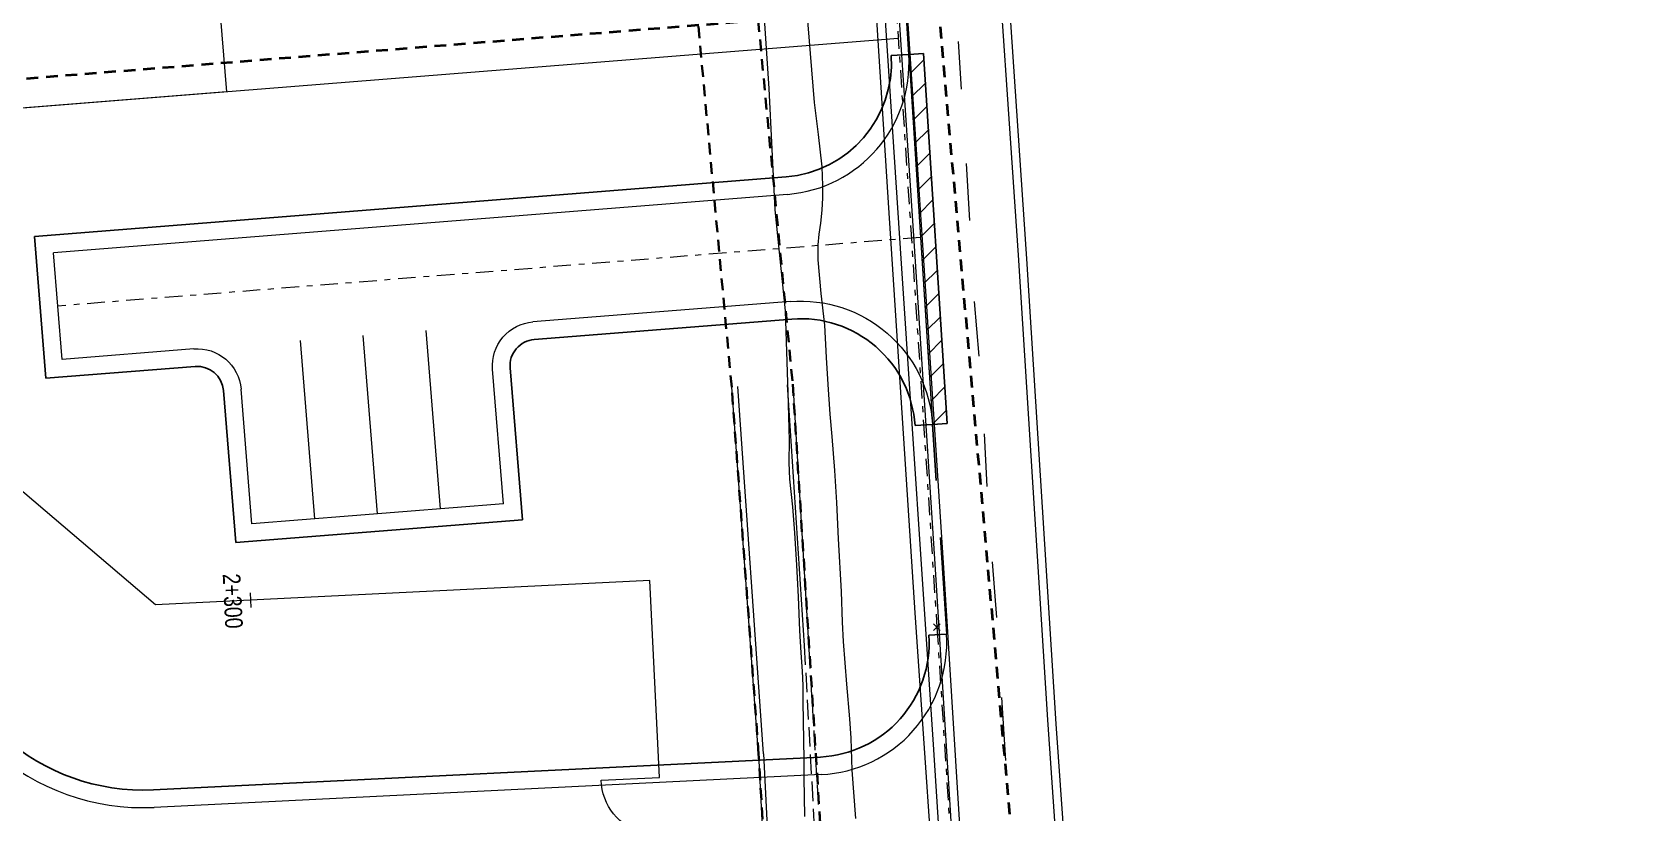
# Model space of a CAD drawing. Header units: metres. Extents: x -703672 to 3951284, y -4124475 to 4104628.
# Drawn here: x 328180 to 328288.5, y 4103715.4 to 4103768.7 of the extents above; entities that cross this region are included whole.
import ezdxf

# ---------------------------------------------------------------- set-up
doc = ezdxf.new("R2010")
doc.units = ezdxf.units.M
doc.header["$MEASUREMENT"] = 0
for name, pattern in [('DGN Style 2', [1.3283826688107345, 0.7970296012864407, -0.5313530675242938]), ('DGN Style 3', [1.8597357363350286, 1.328382668810735, -0.5313530675242938]), ('DGN Style 7', [2.6567653376214695, 1.195544401929661, -0.5313530675242938, 0.3985148006432204, -0.5313530675242938])]:
    doc.linetypes.add(name, pattern=pattern)
for name, color, linetype, lineweight in [('C-ALGN-STAT1', 8, 'Continuous', 0), ('C-PROP-BASE', 2, 'CONLMT', 0), ('C-PROP-CONS(Alpha)', 7, 'DGN Style 2', 40), ('C-PVMT-MRKG', 7, 'Continuous', 0), ('C-ROAD-CNTR', 8, 'DGN Style 7', 0), ('C-ROAD-CURB', 9, 'Continuous', 0), ('C-ROAD-OTLN', 7, 'Continuous', 0), ('C-ROAD-UPVD', 253, 'Continuous', 0), ('C-RUNW-EDGE', 7, 'Continuous', 0), ('C-SITE-EROS', 252, 'Continuous', 0), ('C-SITE-FENC', 6, 'Continuous', 0), ('C-STRM-INLT', 3, 'Continuous', 0), ('V-DTCH-BOTD', 252, 'Continuous', 0), ('V-DTCH-TOP~', 252, 'Continuous', 0), ('V-ROAD-ASPH', 9, 'Continuous', 0), ('V-SITE-STRC', 253, 'Continuous', 0)]:
    doc.layers.add(name, color=color, linetype=linetype, lineweight=lineweight)
doc.styles.add('Style-ENGINEERING', font='ENGINEERING.shx')
doc.linetypes.add('CONLMT', pattern='A,0.10417,-0.00902625,[2,dgnlstyle-tsaec.shx,S=4.133597883597883e-05,R=0,X=0,Y=0],-0.00902625', length=0.1222225)
doc.linetypes.add('FENCE', pattern='A,0.1,-0.01302,[7,dgnlstyle-tsaec.shx,S=0.0001240079365079365,R=0,X=0,Y=0],-0.01302', length=0.12604)

msp = doc.modelspace()

# ---------------------------------------------------------------- hatches: boundary and pattern name
at = {"layer": 'C-ROAD-OTLN', "lineweight": 18}
h = msp.add_hatch(dxfattribs=at)
h.set_pattern_fill('HATCH', color=256, style=0, pattern_type=2)
h.set_pattern_definition([(45, (328240.695269731, 4103763.217648525), (-0.8485281374238569, 0.848528137423857), [])])
h.paths.add_polyline_path([(328241.4528130625, 4103741.885441855), (328242.4507621829, 4103741.949453987), (328240.8310685525, 4103767.200477491), (328239.833119432, 4103767.136465359), (328240.6342155383, 4103754.647377158)])

# ---------------------------------------------------------------- linework, layer by layer
at = {"layer": 'C-ALGN-STAT1', "flags": 128}
msp.add_lwpolyline([(328194.9227695095, 4103730.399150469), (328194.9718842049, 4103729.400357325)], dxfattribs=at)
at = {"layer": 'C-PROP-BASE', "linetype": 'ByBlock'}
for p, q in [((328241.5224283276, 4103728.289535928), (328241.9714411339, 4103727.840523122)), ((328241.7471592376, 4103728.064805018), (328241.5226528345, 4103727.840298615)), ((328241.7471592376, 4103728.064805018), (328241.971890147, 4103728.289535928))]:
    msp.add_line(p, q, dxfattribs=at)
at = {"layer": 'C-PROP-BASE', "color": 251, "linetype": 'DGN Style 7'}
msp.add_lwpolyline([(328230.899934731, 4103987.391029525), (328238.0441592374, 4103974.807805018), (328229.1311592376, 4103960.914805018), (328226.9681592374, 4103954.491805018), (328230.9991592374, 4103896.525805018), (328234.1771592374, 4103846.750805018), (328236.4711592373, 4103808.477805017), (328241.7471592374, 4103728.064805018), (328244.7941592374, 4103680.649805018), (328247.8234212537, 4103635.769016811), (328248.0389347309, 4103632.437029525), (328250.159934731, 4103599.819029524), (328251.6602236531, 4103577.536845913), (328252.1671592374, 4103570.319805018), (328252.4291592372, 4103567.960805018), (328254.6901592372, 4103533.160805018), (328259.5721592373, 4103520.414805017), (328262.8821592375, 4103481.518805019), (328272.6141592373, 4103375.546805018)], dxfattribs=at)
at = {"layer": 'C-PROP-CONS(Alpha)', "color": 9, "transparency": 33554661, "flags": 128}
msp.add_lwpolyline([(328051.3527000129, 4102748.37939936), (328033.3155557459, 4102763.759859016), (328008.635876491, 4102785.194791595), (328001.0587122234, 4102791.754994317), (327978.7635198684, 4102811.492673358), (327966.1439298082, 4102822.81362133), (327961.8799502737, 4102829.347595384), (327957.057644274, 4102838.760785415), (327950.9142166439, 4102852.447486374), (327944.9108842695, 4102882.46314165), (327922.9503158275, 4102979.617200589), (327922.1960612735, 4102984.074704956), (327896.895254712, 4103096.805002357), (327873.602682129, 4103197.996084934), (327970.2778919048, 4103222.03458913), (327945.2853782952, 4103305.343080384), (327930.2819876203, 4103330.564998057), (327883.5789010234, 4103409.045375251), (327883.5789010235, 4103409.045375251), (327870.9613363898, 4103413.475533437), (327831.8293273544, 4103476.306306486), (327799.6734495071, 4103521.613691107), (327806.6592676204, 4103526.955593927), (327784.9216440988, 4103571.617824119), (327626.2738909589, 4103555.289453546), (327612.5795421994, 4103537.316554541), (327610.912267143, 4103605.482858766), (327464.3899750119, 4103600.408329677), (327376.9287606052, 4103410.137822579), (327521.4700117525, 4103346.727226583), (327528.8281654069, 4103347.647212733), (327568.3287292437, 4103211.27215154), (327234.5934998402, 4103358.397358307), (327245.9429127203, 4103450.162797557), (327247.4057606828, 4103462.282137395), (327240.1466832621, 4103465.304146356), (327209.4846702361, 4103470.912804143), (327163.5775247305, 4103479.173001934), (327097.1773292364, 4103490.791457197), (327094.8037589096, 4103490.336329404), (327087.5669605479, 4103491.465917642), (327077.449539086, 4103494.95888159), (327074.0302851388, 4103496.139353393), (327072.3445527111, 4103496.70369043), (327040.4265800085, 4103507.290822693), (327024.6254833043, 4103509.746641063), (327005.0554566061, 4103511.621346213), (326997.3663593705, 4103513.401218432), (326987.1858611336, 4103509.176851866), (326924.9401869376, 4103516.679666858), (326868.1898380349, 4103514.452095245, -0.4874798272826256), (326842.7291952347, 4103544.504835935), (326855.8128268328, 4103607.653487044), (326872.3549334486, 4103674.829124694), (326885.7849688843, 4103716.963841686), (326897.1820855098, 4103756.392376348), (326911.8079730987, 4103792.562866542), (326942.7784593481, 4103859.495280759), (326985.0309523789, 4103937.170100313), (327038.3759761521, 4104017.339902852), (327049.9699591843, 4104031.93014326), (327093.2772874826, 4104085.216318096), (327121.0561478767, 4104115.05712215), (327147.4927338528, 4104141.109056442), (327201.0579048989, 4104189.950156559), (327247.8236230445, 4104227.241544621), (327274.2756034104, 4104246.458416275), (327310.9052788371, 4104272.189052842), (327338.7507480193, 4104290.682435896), (327394.3822770293, 4104323.718145463), (327454.7797406209, 4104356.193582261), (327554.8217139727, 4104397.588329164), (327560.1573850386, 4104391.696800068), (327629.8959608893, 4104414.015198105), (327759.0313031515, 4104448.398455133), (327757.2739255879, 4104455.165774307), (328107.0540342975, 4104542.510103815), (328119.3380608568, 4104542.510103815), (328124.6483431717, 4104536.17317302), (328129.4254646109, 4104518.549251009), (328131.921990407, 4104503.029638088), (328135.078302787, 4104500.213224401), (328154.085317786, 4104500.667789092), (328149.8985258908, 4104547.783738694), (328149.7745655841, 4104555.824714896), (328168.0966631506, 4104560.116307975), (328180.1971601305, 4104561.571233069), (328186.8764764442, 4104562.389659171), (328203.8937110046, 4104564.517264253), (328194.5649608789, 4104557.623580912), (328191.4437345657, 4104556.202444898), (328187.3603782359, 4104545.719257489), (328182.8253075863, 4104532.763466077), (328181.3393865761, 4104525.839460123), (328180.4385673145, 4104514.508980992), (328180.3416913476, 4104501.519693172), (328182.9952471908, 4104464.369911368), (328121.0450735461, 4104464.115166628), (328089.3117504606, 4104492.939601823), (327768.6929376793, 4104411.193379837), (327762.394272341, 4104435.44831491), (327630.6153729495, 4104402.081270727), (327568.961239384, 4104381.975780278), (327586.7809209799, 4104362.299684941), (327579.7950375145, 4104360.190021981), (327526.9949811692, 4104339.560635842), (327472.178603134, 4104315.449356015), (327377.0616109308, 4104262.394203749), (327337.8150383515, 4104235.453131521), (327331.8477650884, 4104234.203481648), (327216.3820695355, 4104145.337984444), (327178.5929724798, 4104112.042658567), (327136.6371358891, 4104068.619937841), (327133.1617217513, 4104062.073926368), (327081.9927725713, 4104002.304896605), (327197.9125123062, 4103949.973291562), (327165.5484697489, 4103878.060140899), (327236.1839484199, 4103839.517953459), (327385.373955234, 4103849.829860281), (327376.9496945368, 4103947.711745712), (327522.7087312953, 4103959.659207741), (327570.1209276664, 4103966.104005254), (327619.9429955619, 4103970.187781311), (327675.5802737248, 4103972.189662043), (327840.2462419602, 4103985.686872555), (327861.3262067086, 4103740.757760243), (327930.6420660896, 4103742.354851621), (327992.4427256854, 4103748.227855178), (328033.5029494578, 4103744.724846469), (328070.8848923553, 4103745.586155542), (328069.9830035489, 4103756.769478619), (328241.8330771768, 4103770.442215998), (328288.4642937218, 4103241.598537642), (328052.9743225681, 4103223.495877456), (328046.3409570817, 4103208.988679592), (328077.9633670195, 4102853.33535271), (328045.914018165, 4102815.224954779), (328124.4115326538, 4102748.37939936)], format="xyb", dxfattribs=at)
at = {"layer": 'C-PVMT-MRKG'}
for p, q in [((328199.3337286832, 4103735.461340373), (328198.3530324484, 4103747.621866987)), ((328203.6201856994, 4103735.802379512), (328202.6394894645, 4103747.962906126)), ((328207.9066427154, 4103736.143418651), (328206.9259464807, 4103748.303945264))]:
    msp.add_line(p, q, dxfattribs=at)
at = {"layer": 'C-ROAD-CNTR'}
msp.add_line((328240.6356091048, 4103754.647488033), (328181.8070463065, 4103749.966969296), dxfattribs=at)
at = {"layer": 'C-ROAD-CURB', "linetype": 'Continuous', "lineweight": 25}
for p, q in [((328239.5484886795, 4103771.485795086), (328239.8281714012, 4103767.136147201)), ((328238.6306444356, 4103767.059146118), (328239.8281714012, 4103767.136147201)), ((328231.4653479362, 4103758.783209926), (328180.2248772763, 4103754.706415056)), ((328181.0046111681, 4103745.037799634), (328180.2248772763, 4103754.706415056)), ((328231.8517170397, 4103749.083297609), (328214.3013492285, 4103747.686955059)), ((328191.1744183506, 4103745.846929939), (328181.0046111681, 4103745.037799634)), ((328213.485782219, 4103735.383514131), (328212.649934698, 4103745.747932454)), ((328193.9475130292, 4103733.82901015), (328193.1113538549, 4103744.19729294)), ((328240.2542710917, 4103741.808375505), (328241.4517980572, 4103741.88537659)), ((328241.4517980572, 4103741.885376589), (328241.6980221432, 4103738.056080062)), ((328213.485782219, 4103735.383514131), (328193.9475130292, 4103733.82901015)), ((328241.201547569, 4103727.503186094), (328242.398897656, 4103727.582896917)), ((328233.8014291582, 4103719.201136132), (328188.3368816937, 4103716.965460591))]:
    msp.add_line(p, q, dxfattribs=at)
for centre, radius, start, end in [((328230.8467191599, 4103766.558639074), 7.800000000000002, 274.5489850344442, 3.679058625972445), ((328187.6345415482, 4103731.248202567), 14.30000000000001, 184.6106895919702, 272.8151973677364), ((328233.4183345332, 4103726.991722665), 7.800000000000003, 272.8151973677364, 3.759709852272578)]:
    msp.add_arc(centre, radius, start, end, dxfattribs=at)
at = {"layer": 'C-ROAD-CURB', "linetype": 'Continuous', "lineweight": 25, "extrusion": (0, 0, -1)}
for centre, radius, start, end in [((-328232.4703458159, 4103741.307868461), 7.799999999999994, 85.45101496226236, 176.3209413740276), ((-328214.4441097152, 4103745.892625257), 1.8, 355.3893104080298, 85.45101496555584), ((-328191.3171788375, 4103744.052600137), 1.8, 85.45101496226236, 175.3893104080298)]:
    msp.add_arc(centre, radius, start, end, dxfattribs=at)
at = {"layer": 'C-ROAD-OTLN', "lineweight": 25}
for p, q in [((328239.8281714012, 4103767.136147201), (328240.8310685525, 4103767.200477491)), ((328240.8310685525, 4103767.200477491), (328242.4507621829, 4103741.949453987)), ((328241.4528130624, 4103741.885441856), (328242.4507621829, 4103741.949453987))]:
    msp.add_line(p, q, dxfattribs=at)
at = {"layer": 'C-ROAD-OTLN'}
for p, q in [((328239.833119432, 4103767.136465359), (328241.4528130625, 4103741.885441855)), ((328231.5605215942, 4103757.586990056), (328181.5175597637, 4103753.605471397)), ((328182.104369806, 4103746.329090719), (328181.5175597637, 4103753.605471397)), ((328231.7565433813, 4103750.279517478), (328214.2061755706, 4103748.883174929)), ((328191.0792446928, 4103747.043149809), (328182.104369806, 4103746.329090719)), ((328212.1930997316, 4103736.484457789), (328211.4538180198, 4103745.651470584)), ((328195.0472716671, 4103735.120301235), (328194.3074705331, 4103744.293754809)), ((328212.1930997316, 4103736.48445779), (328195.0472716671, 4103735.120301235)), ((328241.9657336616, 4103734.17458556), (328242.3989649592, 4103727.581872774)), ((328233.860366793, 4103718.002584359), (328188.3958193283, 4103715.766908817))]:
    msp.add_line(p, q, dxfattribs=at)
at = {"layer": 'C-ROAD-OTLN', "lineweight": 18, "flags": 128}
msp.add_lwpolyline([(328241.4528130625, 4103741.885441855), (328242.4507621829, 4103741.949453987), (328240.8310685525, 4103767.200477491), (328239.833119432, 4103767.136465359), (328240.6342155383, 4103754.647377158), (328241.4528130625, 4103741.885441855)], close=True, dxfattribs=at)
at = {"layer": 'C-ROAD-OTLN'}
for centre, radius, start, end in [((328230.8467191599, 4103766.558639074), 9, 274.5489850344442, 3.679058625972445), ((328187.6345415482, 4103731.248202567), 15.5, 184.6106895919702, 272.8151973677364), ((328233.4183345332, 4103726.991722665), 9, 272.8151973677364, 3.759709852272578)]:
    msp.add_arc(centre, radius, start, end, dxfattribs=at)
at = {"layer": 'C-ROAD-OTLN', "extrusion": (0, 0, -1)}
for centre, radius, start, end in [((-328232.4703458159, 4103741.307868461), 9, 85.45101496226236, 176.3209413740276), ((-328214.4441097152, 4103745.892625257), 3, 355.3893104080298, 85.45101496555584), ((-328191.3171788375, 4103744.052600137), 3, 85.45101496226236, 175.3893104080298)]:
    msp.add_arc(centre, radius, start, end, dxfattribs=at)
at = {"layer": 'C-ROAD-UPVD', "linetype": 'Continuous', "flags": 128}
for points in [[(328234.041934731, 4103878.254029525), (328233.648934731, 4103876.307029525), (328233.2589347309, 4103873.097029524), (328233.095934731, 4103870.611029524), (328233.034934731, 4103868.319029524), (328233.0749347311, 4103867.081029525), (328233.1749347309, 4103865.578029525), (328233.2629347311, 4103864.183029525), (328233.827934731, 4103852.000029525), (328235.0469347311, 4103834.174029524), (328236.114934731, 4103817.556029525), (328237.2799347311, 4103798.149029525), (328238.6469347309, 4103777.404029524), (328240.1339347309, 4103755.102029525), (328241.6239347309, 4103732.014029525), (328242.953934731, 4103710.806029525), (328243.1609347309, 4103706.365029525)], [(328250.3639347309, 4103706.615029525), (328249.3029347309, 4103721.734029524), (328247.3039347311, 4103753.449029525), (328245.5119347309, 4103779.706029525), (328243.6809347309, 4103805.654029524), (328242.405934731, 4103828.455029524), (328240.9669347311, 4103850.083029524), (328240.6139347309, 4103856.236029524), (328240.366934731, 4103861.074029525), (328240.2729347312, 4103866.305029524), (328240.2089347311, 4103870.024029525), (328240.3479347311, 4103872.507029525), (328240.6249347311, 4103874.737029525), (328241.2109347309, 4103877.193029525), (328241.4829347311, 4103878.254029525)]]:
    msp.add_lwpolyline(points, dxfattribs=at)
at = {"layer": 'C-RUNW-EDGE', "flags": 128}
msp.add_lwpolyline([(328171.7272787691, 4104028.663295216), (328181.4590307145, 4103909.657930877), (328193.3235698621, 4103764.576381937), (328101.9195930693, 4103757.304097766), (328093.6651864073, 4103858.225507399), (328152.0931519028, 4103907.254643826), (328142.3634807242, 4104026.220473579)], dxfattribs=at)
at = {"layer": 'C-SITE-EROS', "linetype": 'Continuous'}
msp.add_line((328239.1126936942, 4103768.21945669), (328072.1374743611, 4103754.934572521), dxfattribs=at)
at = {"layer": 'C-SITE-FENC', "linetype": 'FENCE', "ltscale": 80}
msp.add_lwpolyline([(328241.2032571121, 4103534.04509169), (328229.8396715609, 4103682.131138401), (328221.7762884917, 4103681.734629268), (328213.7129054227, 4103681.338120136), (328213.2954128951, 4103689.828220129), (328212.8238256716, 4103699.418386223), (328219.0294968841, 4103699.723544156), (328226.7193073273, 4103700.101683212), (328226.3372987622, 4103707.870183721), (328223.3409193268, 4103707.722839634), (328223.3240276955, 4103708.066346715, -0.4142135622716776), (328221.8968649097, 4103709.35972929), (328223.2571375905, 4103709.426619396), (328223.2377604147, 4103709.82067235), (328219.2422766624, 4103709.624198267, -0.3280764646218993), (328221.8589886961, 4103713.575866224, -0.07583200449446051), (328223.0412863314, 4103713.816156103, -0.08285021189511262), (328221.7336120197, 4103713.968470695, -0.3203690282132615), (328218.8496702707, 4103717.61455873), (328222.8448428513, 4103717.811017512), (328222.184528923, 4103731.239117198), (328188.4712372908, 4103729.581298401), (328177.6988894762, 4103738.755823569)], format="xyb", dxfattribs=at)
at = {"layer": 'C-STRM-INLT', "linetype": 'DGN Style 2', "lineweight": 35}
for p, q in [((328227.7572140003, 4103744.436580588), (328225.4774228689, 4103769.140927257)), ((328229.5615141565, 4103769.46586577), (328231.9189711569, 4103744.648896127)), ((328229.5956069839, 4103719.396000666), (328227.7572140003, 4103744.436580588)), ((328231.9189711571, 4103744.648896127), (328235.8274462934, 4103682.063166773)), ((328231.8099177596, 4103681.807515876), (328229.5956069839, 4103719.396000666))]:
    msp.add_line(p, q, dxfattribs=at)
at = {"layer": 'V-DTCH-BOTD', "flags": 128}
for points in [[(328229.9202684574, 4103719.418668364), (328228.1787173355, 4103744.47102748)], [(328231.5433271198, 4103744.58429136), (328232.7029407527, 4103726.807217778)]]:
    msp.add_lwpolyline(points, dxfattribs=at)
at = {"layer": 'V-DTCH-TOP~', "linetype": 'DGN Style 3'}
for p, q in [((328232.7029407527, 4103726.807217778), (328233.9110473445, 4103704.897407023)), ((328233.0117865577, 4103726.57194067), (328234.3324027035, 4103704.880566097))]:
    msp.add_line(p, q, dxfattribs=at)
at = {"layer": 'V-DTCH-TOP~'}
for p, q in [((328229.5956069839, 4103719.396000667), (328230.3388183898, 4103704.249561496)), ((328229.9202684574, 4103719.418668364), (328230.6919889961, 4103704.328835873))]:
    msp.add_line(p, q, dxfattribs=at)
at = {"layer": 'V-DTCH-TOP~', "flags": 128}
for points in [[(328229.5956069839, 4103719.396000667), (328227.7572140004, 4103744.436580588)], [(328231.9189711569, 4103744.648896127), (328233.0117865577, 4103726.57194067)]]:
    msp.add_lwpolyline(points, dxfattribs=at)
at = {"layer": 'V-ROAD-ASPH', "flags": 128}
for points, elevation in [([(328229.5936961602, 4103775.384321955), (328230.2816961602, 4103764.799321956), (328230.7046961602, 4103756.535321956), (328231.3986961602, 4103749.642321955), (328231.5776961602, 4103744.071321955), (328231.6656961602, 4103740.801321955), (328231.6486961602, 4103739.294321956), (328231.7056961602, 4103738.167321955), (328231.9136961602, 4103736.277321956), (328232.0356961602, 4103734.496321956), (328232.1816961602, 4103732.300321955), (328232.2996961602, 4103730.128321955), (328232.3816961602, 4103727.825321956), (328232.4626961602, 4103726.317321956), (328232.5636961602, 4103725.059321955), (328232.5986961602, 4103724.084321956), (328232.6006961602, 4103722.996321956), (328232.6846961602, 4103719.016321955), (328232.6846961602, 4103717.792321955), (328232.7246961602, 4103715.145321955)], 4.666177330398561), ([(328243.2006961602, 4103768.019321955), (328243.4076961602, 4103764.763321956)], 5.56617733039856), ([(328243.7416961602, 4103759.703321956), (328243.9756961602, 4103755.812321955)], 5.56617733039856), ([(328244.2876961602, 4103750.280321956), (328244.6126961602, 4103746.542321955)], 5.56617733039856), ([(328244.9706961602, 4103741.240321956), (328245.1526961602, 4103737.661321955)], 5.56617733039856), ([(328245.5166961602, 4103732.507321956), (328245.8166961602, 4103728.708321956)], 5.56617733039856), ([(328246.1566961602, 4103723.261321955), (328246.4216961602, 4103718.954321955)], 5.56617733039856)]:
    msp.add_lwpolyline(points, dxfattribs=dict(at, elevation=elevation))
at = {"layer": 'V-ROAD-ASPH'}
for points in [[(328234.6266961602, 4103877.982321955, 5.56617733039856), (328234.2336961602, 4103876.035321956, 5.56617733039856), (328233.8436961602, 4103872.825321956, 5.56617733039856), (328233.6806961602, 4103870.339321956, 5.56617733039856), (328233.6196961602, 4103868.047321956, 5.56617733039856), (328233.6596961602, 4103866.809321955, 5.56617733039856), (328233.7596961602, 4103865.306321955, 5.56617733039856), (328233.8476961602, 4103863.911321955, 5.56617733039856), (328234.4126961602, 4103851.728321956, 5.466177330398558), (328235.6316961602, 4103833.902321956, 5.466177330398558), (328236.6996961602, 4103817.284321955, 5.466177330398558), (328237.8646961602, 4103797.877321955, 5.466177330398558), (328239.2316961602, 4103777.132321956, 5.466177330398558), (328240.7186961602, 4103754.830321955, 5.466177330398558), (328242.2086961602, 4103731.742321956, 5.466177330398558), (328243.5386961602, 4103710.534321955, 5.466177330398558), (328243.7456961602, 4103706.093321955, 5.466177330398558)], [(328250.9486961602, 4103706.343321955, 5.56617733039856), (328249.8876961602, 4103721.462321955, 5.56617733039856), (328247.8886961602, 4103753.177321956, 5.56617733039856), (328246.0966961602, 4103779.434321955, 5.466177330398558), (328244.2656961602, 4103805.382321956, 5.466177330398558), (328242.9906961602, 4103828.183321956, 5.466177330398558), (328241.5516961602, 4103849.811321956, 5.466177330398558), (328241.1986961602, 4103855.964321956, 5.466177330398558), (328240.9516961602, 4103860.802321956, 5.466177330398558), (328240.8576961602, 4103866.033321955, 5.366177330398557), (328240.7936961602, 4103869.752321955, 5.366177330398557), (328240.9326961602, 4103872.235321955, 5.366177330398557), (328241.2096961602, 4103874.465321955, 5.366177330398557), (328241.7956961602, 4103876.921321956, 5.366177330398557), (328242.0676961602, 4103877.982321955, 5.366177330398557)]]:
    msp.add_polyline3d(points, dxfattribs=at)
at = {"layer": 'V-SITE-STRC'}
for points in [[(328233.5156961602, 4103843.588321955, 7.366177330398557), (328235.2986961602, 4103814.582321955, 7.56617733039856), (328237.1576961602, 4103785.730321955, 7.56617733039856), (328239.2766961602, 4103753.219321955, 7.56617733039856), (328241.5006961602, 4103720.062321955, 7.56617733039856), (328243.6356961602, 4103686.686321956, 7.56617733039856)], [(328241.9726961602, 4103704.285321956, 4.966177330398558), (328240.2726961602, 4103729.032321956, 5.166177330398561), (328238.4796961602, 4103756.679321955, 5.166177330398561), (328237.2186961602, 4103776.305321956, 5.166177330398561)], [(328232.7596961602, 4103771.402321956, 5.166177330398561), (328233.3846961602, 4103763.860321955, 5.06617733039856), (328233.6586961602, 4103761.679321955, 4.966177330398558), (328233.8926961602, 4103759.467321956, 5.06617733039856), (328233.9446961602, 4103758.194321956, 5.06617733039856), (328233.9556961602, 4103757.343321955, 5.06617733039856), (328233.9056961602, 4103756.512321956, 5.06617733039856), (328233.8206961602, 4103755.622321955, 5.06617733039856), (328233.7016961602, 4103754.871321956, 4.966177330398558), (328233.6366961602, 4103754.138321956, 5.06617733039856), (328233.6256961602, 4103753.130321955, 5.06617733039856), (328233.8346961602, 4103750.815321955, 5.06617733039856), (328234.0786961602, 4103748.667321955, 5.06617733039856), (328234.2076961602, 4103746.451321955, 5.06617733039856), (328234.3076961602, 4103744.621321956, 5.06617733039856), (328234.4546961602, 4103742.589321956, 5.06617733039856), (328234.5896961602, 4103741.063321956, 5.06617733039856), (328234.7636961602, 4103738.740321956, 5.06617733039856), (328234.9016961602, 4103736.559321955, 5.06617733039856), (328235.0066961602, 4103734.095321956, 5.06617733039856), (328235.2226961602, 4103730.496321956, 5.06617733039856), (328235.2976961602, 4103728.392321955, 5.06617733039856), (328235.3626961602, 4103727.084321956, 5.06617733039856), (328235.5906961602, 4103724.173321955, 5.06617733039856), (328235.7936961602, 4103721.802321956, 5.06617733039856), (328235.8906961602, 4103720.480321955, 5.06617733039856), (328235.9526961602, 4103718.302321956, 5.06617733039856), (328236.1996961602, 4103714.999321955, 5.06617733039856)]]:
    msp.add_polyline3d(points, dxfattribs=at)

# ---------------------------------------------------------------- texts
at = {"layer": 'C-ALGN-STAT1', "insert": (328194.3480509702, 4103729.87028508), "char_height": 1.2, "attachment_point": 2, "rotation": 272.8151973626539, "line_spacing_factor": 1.2, "style": 'Style-ENGINEERING'}
msp.add_mtext('\\H1x;\\W0.833333;2+300', dxfattribs=at)

doc.saveas('drawing.dxf')
